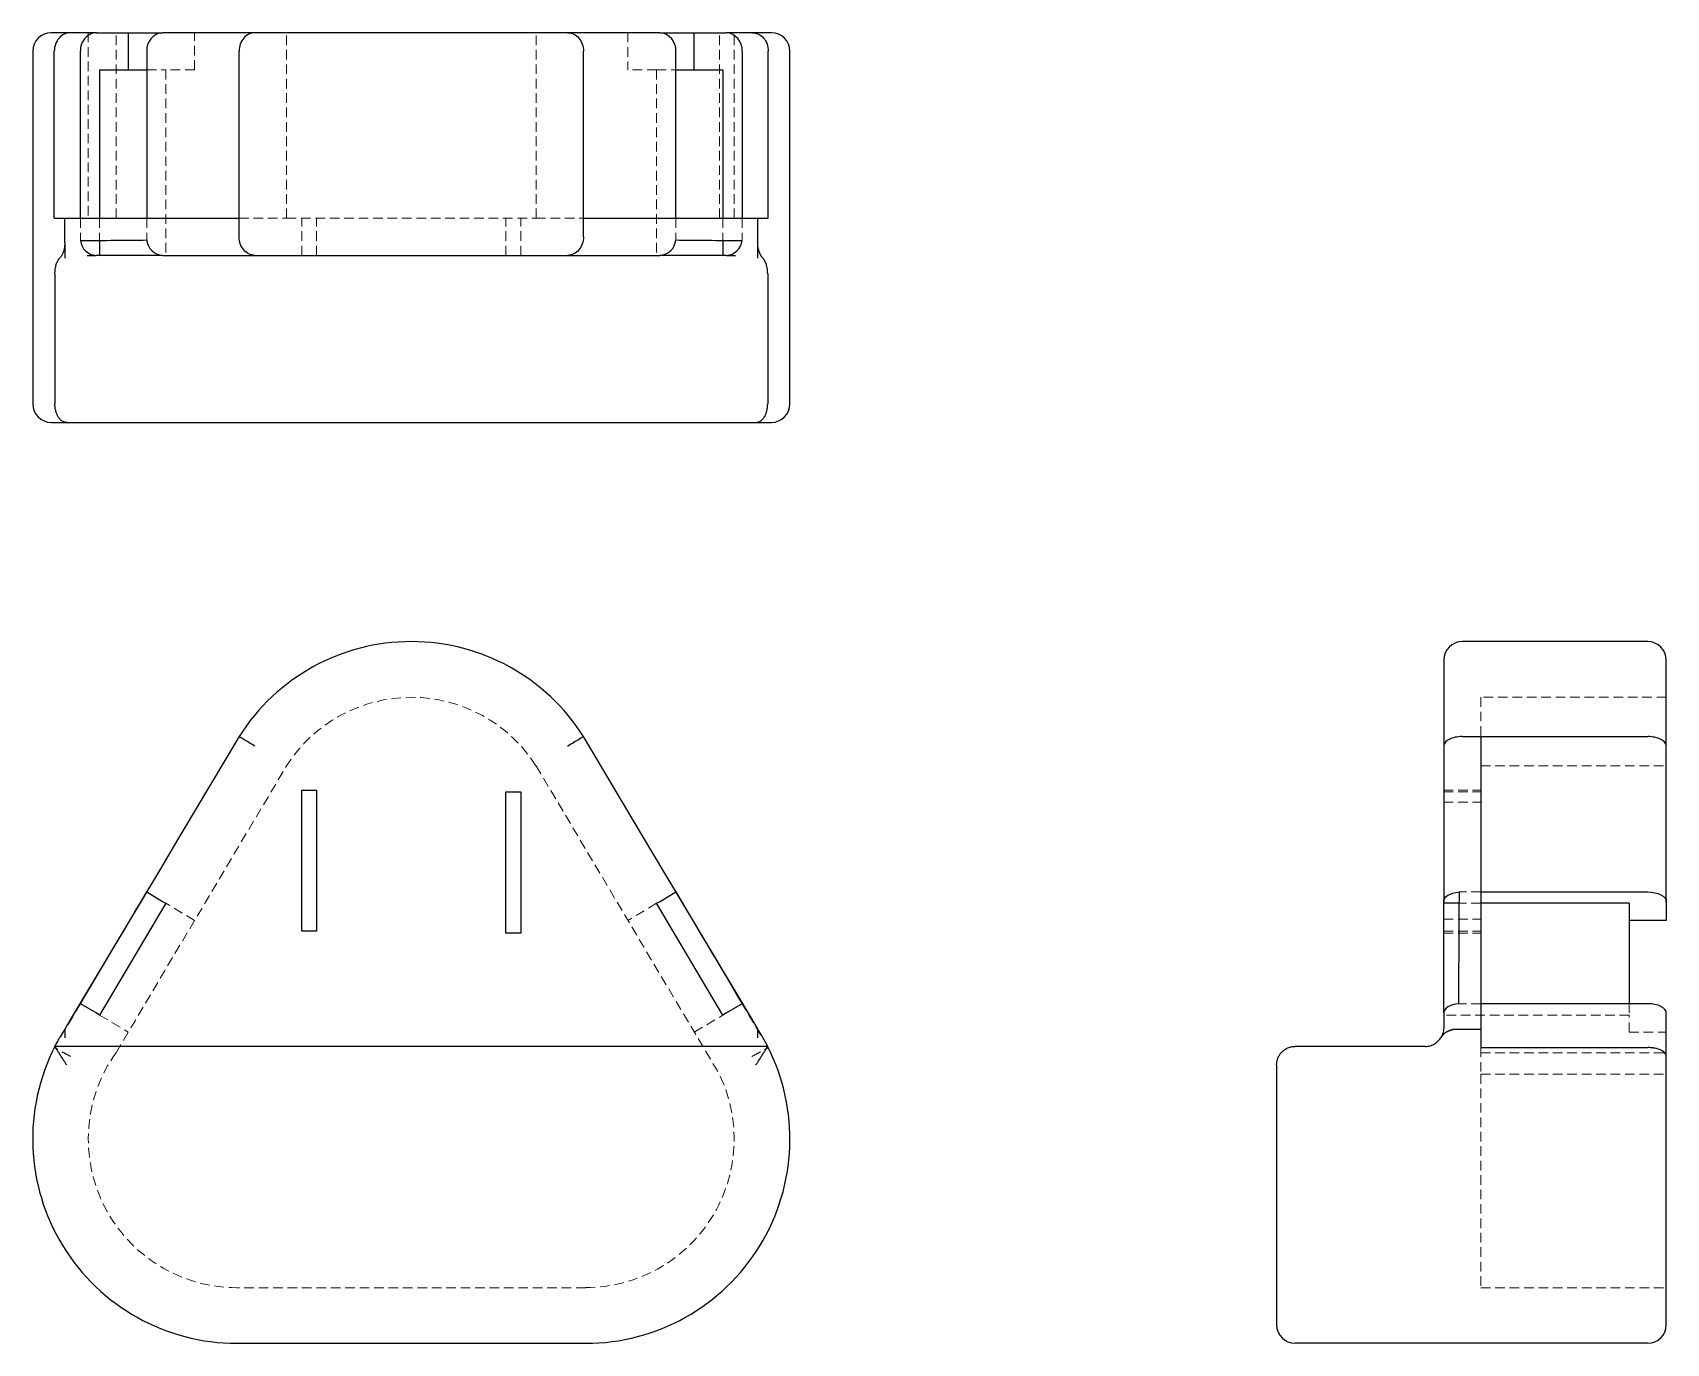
# Model space of a CAD drawing. Header units: millimetres. Extents: x 33 to 249, y 11 to 184.
import ezdxf

# ---------------------------------------------------------------- set-up
doc = ezdxf.new("R2010")
doc.units = ezdxf.units.MM
doc.linetypes.add('HIDDEN', pattern=[1.905, 1.27, -0.635])

msp = doc.modelspace()

# ---------------------------------------------------------------- linework, layer by layer
at = {"color": 7, "linetype": 'Continuous', "lineweight": 25}
for p, q in [((38.01, 183.73), (35.45, 183.73)), ((41.41, 183.73), (38.01, 183.73)), ((41.41, 183.73), (45.62, 183.73)), ((45.62, 183.73), (45.62, 178.83)), ((45.62, 183.73), (50.18, 183.73)), ((62.35, 183.73), (50.18, 183.73)), ((103.64, 183.73), (62.35, 183.73)), ((115.82, 183.73), (103.64, 183.73)), ((115.82, 183.73), (120.37, 183.73)), ((120.37, 183.73), (124.59, 183.73)), ((120.37, 178.83), (120.37, 183.73)), ((127.99, 183.73), (124.59, 183.73)), ((130.55, 183.73), (127.99, 183.73)), ((33, 181.28), (33, 134.72)), ((35.86, 159.23), (35.86, 181.28)), ((39.3, 159.23), (39.3, 181.28)), ((48.07, 181.28), (48.07, 159.23)), ((60.26, 159.23), (60.26, 181.28)), ((105.73, 159.23), (105.73, 181.28)), ((117.93, 159.23), (117.93, 181.28)), ((126.69, 181.28), (126.69, 159.23)), ((130.14, 159.23), (130.14, 181.28)), ((133, 134.72), (133, 181.28)), ((41.83, 178.83), (41.83, 159.23)), ((41.83, 178.83), (48.07, 178.83)), ((117.93, 178.83), (124.16, 178.83)), ((124.16, 178.83), (124.16, 159.23)), ((35.86, 159.23), (37.25, 159.23)), ((37.25, 156.57), (37.25, 159.23)), ((37.25, 159.23), (49.47, 159.23)), ((49.47, 159.23), (52.58, 159.23)), ((52.58, 159.23), (60.26, 159.23)), ((60.26, 156.78), (60.26, 159.23)), ((105.73, 156.78), (105.73, 159.23)), ((105.73, 159.23), (113.42, 159.23)), ((113.42, 159.23), (116.53, 159.23)), ((116.53, 159.23), (128.75, 159.23)), ((128.75, 156.57), (128.75, 159.23)), ((128.75, 159.23), (130.14, 159.23)), ((37.25, 156.02), (37.25, 156.57)), ((41.83, 156.3), (41.83, 154.33)), ((124.16, 156.3), (124.16, 154.33)), ((128.75, 156.02), (128.75, 156.57)), ((40.2, 154.33), (41.37, 154.33)), ((41.83, 154.33), (41.37, 154.33)), ((50.15, 154.33), (41.83, 154.33)), ((50.15, 154.33), (51.57, 154.33)), ((51.57, 154.33), (54.68, 154.33)), ((54.68, 154.33), (62.35, 154.33)), ((62.35, 154.33), (103.64, 154.33)), ((103.64, 154.33), (111.31, 154.33)), ((111.31, 154.33), (114.42, 154.33)), ((114.42, 154.33), (115.85, 154.33)), ((124.16, 154.33), (115.85, 154.33)), ((124.63, 154.33), (124.16, 154.33)), ((124.63, 154.33), (125.8, 154.33)), ((35.94, 151.87), (35.94, 134.72)), ((130.06, 151.87), (130.06, 134.72)), ((35.45, 132.27), (37.49, 132.27)), ((37.49, 132.27), (128.51, 132.27)), ((128.51, 132.27), (130.55, 132.27)), ((246.28, 103.33), (221.78, 103.33)), ((219.33, 100.88), (219.33, 89.5)), ((248.73, 89.51), (248.73, 100.88)), ((60.26, 90.79), (52.58, 77.91)), ((113.42, 77.91), (105.73, 90.79)), ((221.78, 90.79), (224.23, 90.79)), ((224.23, 90.79), (246.28, 90.79)), ((224.23, 90.79), (224.23, 77.91)), ((219.33, 89.5), (219.33, 76.65)), ((248.73, 69.02), (248.73, 89.51)), ((68.54, 83.71), (70.5, 83.71)), ((68.54, 82.11), (68.54, 83.71)), ((68.54, 82.11), (68.54, 82.11)), ((68.54, 66.67), (68.54, 82.11)), ((70.5, 83.71), (70.5, 82.11)), ((70.5, 82.11), (70.5, 66.67)), ((70.5, 82.11), (70.5, 82.11)), ((95.5, 83.47), (97.46, 83.47)), ((95.5, 64.84), (95.5, 83.47)), ((97.46, 83.47), (97.46, 64.84)), ((52.58, 77.91), (49.47, 72.68)), ((116.53, 72.68), (113.42, 77.91)), ((224.23, 77.91), (224.23, 72.68)), ((219.33, 76.65), (219.33, 71.43)), ((49.47, 72.68), (38.09, 53.59)), ((127.91, 53.59), (116.53, 72.68)), ((219.33, 71.43), (219.33, 69.03)), ((224.23, 72.68), (224.23, 52.17)), ((48.07, 70.27), (50.15, 69.03)), ((115.85, 69.03), (117.93, 70.27)), ((224.23, 70.27), (246.28, 70.27)), ((50.6, 68.77), (41.83, 54.02)), ((50.15, 69.03), (50.6, 68.77)), ((115.4, 68.77), (115.85, 69.03)), ((124.16, 54.02), (115.4, 68.77)), ((219.33, 68.77), (219.33, 69.03)), ((221.35, 68.77), (219.33, 68.77)), ((219.33, 54.3), (219.33, 68.77)), ((243.83, 68.77), (224.23, 68.77)), ((243.83, 68.77), (243.83, 55.52)), ((248.73, 69.02), (248.73, 66.51)), ((68.54, 66.67), (68.54, 66.67)), ((68.54, 65.09), (68.54, 66.67)), ((70.5, 65.09), (68.54, 65.09)), ((70.5, 66.67), (70.5, 65.09)), ((70.5, 66.67), (70.5, 66.67)), ((97.46, 64.84), (95.5, 64.84)), ((248.73, 66.51), (243.83, 66.51)), ((41.37, 54.3), (39.3, 55.52)), ((41.83, 54.02), (41.37, 54.3)), ((124.63, 54.3), (124.16, 54.02)), ((126.69, 55.52), (124.63, 54.3)), ((219.33, 54.3), (219.33, 52.33)), ((246.28, 55.52), (224.23, 55.52)), ((248.73, 48.54), (248.73, 54.27)), ((38.09, 53.59), (37.25, 52.17)), ((128.75, 52.17), (127.91, 53.59)), ((128.43, 52.71), (128.42, 52.72)), ((220.46, 52.1), (220.48, 52.1)), ((221.02, 52.17), (221.57, 52.17)), ((221.57, 52.17), (224.23, 52.17)), ((224.23, 52.17), (224.23, 49.72)), ((130.06, 49.88), (35.94, 49.88)), ((216.87, 49.88), (199.72, 49.88)), ((224.23, 49.72), (246.28, 49.72)), ((248.73, 13.12), (248.73, 48.54)), ((197.27, 47.43), (197.27, 13.12)), ((59.97, 10.67), (106.03, 10.67)), ((246.28, 10.67), (199.72, 10.67))]:
    msp.add_line(p, q, dxfattribs=at)
at = {"color": 7, "linetype": 'HIDDEN', "lineweight": 18}
for p, q in [((40.35, 183.73), (40.35, 159.23)), ((44.01, 159.23), (44.01, 183.73)), ((54.39, 178.83), (54.39, 183.73)), ((66.53, 159.23), (66.53, 183.73)), ((99.47, 159.23), (99.47, 183.73)), ((111.61, 183.73), (111.61, 178.83)), ((123.68, 159.23), (123.68, 183.73)), ((125.65, 159.23), (125.65, 183.73)), ((48.07, 178.83), (50.6, 178.83)), ((54.39, 178.83), (50.6, 178.83)), ((50.6, 178.83), (50.6, 154.33)), ((115.4, 178.83), (111.61, 178.83)), ((115.4, 178.83), (117.93, 178.83)), ((115.4, 178.83), (115.4, 154.33)), ((39.3, 159.23), (39.3, 156.28)), ((41.83, 159.23), (41.83, 156.3)), ((48.07, 159.23), (48.07, 156.36)), ((60.26, 159.23), (66.53, 159.23)), ((66.53, 159.23), (99.47, 159.23)), ((68.54, 154.33), (68.54, 159.23)), ((68.54, 154.33), (68.54, 159.23)), ((70.5, 154.33), (70.5, 159.23)), ((70.5, 154.33), (70.5, 159.23)), ((95.5, 154.33), (95.5, 159.23)), ((97.46, 154.33), (97.46, 159.23)), ((99.47, 159.23), (105.73, 159.23)), ((117.93, 159.23), (117.93, 156.36)), ((124.16, 159.23), (124.16, 156.3)), ((126.69, 159.23), (126.69, 156.28)), ((224.23, 95.98), (224.23, 90.79)), ((248.73, 95.98), (224.23, 95.98)), ((60.26, 90.79), (48.07, 70.27)), ((117.93, 70.27), (105.73, 90.79)), ((44.01, 49.04), (66.53, 86.94)), ((99.47, 86.94), (123.68, 46.21)), ((224.23, 86.94), (248.73, 86.94)), ((219.33, 83.71), (224.23, 83.71)), ((219.33, 83.47), (224.23, 83.47)), ((219.33, 82.11), (224.23, 82.11)), ((224.23, 70.27), (221.36, 70.27)), ((54.39, 66.51), (50.6, 68.77)), ((115.4, 68.77), (111.61, 66.51)), ((224.23, 68.77), (221.35, 68.77)), ((219.33, 66.67), (224.23, 66.67)), ((219.33, 65.09), (224.23, 65.09)), ((219.33, 64.84), (224.23, 64.84)), ((39.3, 55.52), (35.86, 49.72)), ((41.83, 54.02), (45.62, 51.77)), ((120.37, 51.77), (124.16, 54.02)), ((130.14, 49.72), (126.69, 55.52)), ((243.83, 54.02), (219.33, 54.02)), ((224.23, 55.52), (221.28, 55.52)), ((243.83, 55.52), (243.83, 54.02)), ((243.83, 51.77), (243.83, 54.02)), ((220.27, 52.03), (220.46, 52.1)), ((221.02, 52.17), (220.92, 52.15)), ((218.97, 51.06), (218.95, 51.02)), ((218.96, 51.05), (218.98, 51.07)), ((218.98, 51.07), (219.35, 51.52)), ((224.23, 49.72), (224.23, 46.21)), ((224.23, 49.72), (246.28, 49.72)), ((243.83, 51.77), (248.73, 51.77)), ((224.23, 49.04), (248.73, 49.04)), ((224.23, 46.21), (248.73, 46.21)), ((224.23, 46.21), (224.23, 18.02)), ((106.03, 18.02), (59.97, 18.02)), ((224.23, 18.02), (248.73, 18.02))]:
    msp.add_line(p, q, dxfattribs=at)
at = {"color": 7, "linetype": 'Continuous', "lineweight": 25, "flags": 128}
for points in [[(219.33, 69.03), (219.36, 69.25), (219.47, 69.46), (219.66, 69.66), (219.9, 69.84), (220.21, 70), (220.56, 70.12), (220.95, 70.21), (221.36, 70.27)], [(246.28, 70.27), (246.76, 70.24), (247.22, 70.17), (247.64, 70.06), (248.01, 69.9), (248.32, 69.71), (248.55, 69.49), (248.69, 69.26), (248.73, 69.02)], [(221.28, 55.52), (220.88, 55.46), (220.5, 55.37), (220.17, 55.24), (219.88, 55.09), (219.64, 54.91), (219.47, 54.72), (219.36, 54.51), (219.33, 54.3)], [(248.73, 54.27), (248.69, 54.51), (248.55, 54.75), (248.32, 54.97), (248.01, 55.15), (247.64, 55.31), (247.22, 55.43), (246.76, 55.5), (246.28, 55.52)]]:
    msp.add_lwpolyline(points, dxfattribs=at)
at = {"color": 7, "linetype": 'Continuous', "lineweight": 25}
for centre, radius, start, end in [((35.45, 181.28), 2.45, 90, 180), ((41.6, 181.44), 2.3, 94.6433, 183.9904), ((50.36, 181.44), 2.3, 94.6433, 183.9904), ((115.64, 181.44), 2.3, 356.0096, 85.3567), ((124.4, 181.44), 2.3, 356.0096, 85.3567), ((130.55, 181.28), 2.45, 0, 90), ((41.5, 156.53), 2.21, 186.6778, 266.4719), ((50.29, 156.55), 2.23, 184.7943, 266.2798), ((115.71, 156.55), 2.23, 273.7203, 355.2059), ((124.49, 156.53), 2.21, 273.5281, 353.3226), ((35.45, 134.72), 2.45, 180, 270), ((130.55, 134.72), 2.45, 270, 0), ((83, 76.45), 26.88, 32.2312, 147.7688), ((221.78, 100.88), 2.45, 90, 180), ((246.28, 100.88), 2.45, 0, 90), ((59.97, 37.64), 26.97, 153.0084, 270), ((106.03, 37.64), 26.97, 270, 27.0042), ((199.72, 13.12), 2.45, 180, 270), ((246.28, 13.12), 2.45, 270, 0)]:
    msp.add_arc(centre, radius, start, end, dxfattribs=at)
at = {"color": 7, "linetype": 'HIDDEN', "lineweight": 18}
for centre, radius, start, end in [((83, 76.45), 19.52, 32.4921, 147.5079), ((59.97, 37.64), 19.62, 144.4607, 270), ((106.03, 37.64), 19.61, 270, 25.904)]:
    msp.add_arc(centre, radius, start, end, dxfattribs=at)
at = {"color": 7, "linetype": 'Continuous', "lineweight": 25}
for points, knots in [([(38.01, 183.73), (38.01, 183.73), (38, 183.73), (37.71, 183.73), (37.43, 183.66), (36.91, 183.41), (36.68, 183.23), (36.28, 182.78), (36.13, 182.51), (35.91, 181.92), (35.86, 181.6), (35.86, 181.28)], [-0.1576281, -0.1576281, -0.1576281, -0.1576281, -0.1570088, -0.1570088, -0.1171749, -0.1171749, -0.0780949, -0.0780949, -0.039041, -0.039041, 0, 0, 0, 0]), ([(62.35, 183.73), (62.35, 183.73), (62.34, 183.73), (62.06, 183.73), (61.79, 183.66), (61.29, 183.41), (61.06, 183.23), (60.68, 182.78), (60.52, 182.51), (60.32, 181.92), (60.26, 181.6), (60.26, 181.28)], [-0.0009132, -0.0009132, -0.0009132, -0.0009132, 0, 0, 0.0394769, 0.0394769, 0.0785436, 0.0785436, 0.1176068, 0.1176068, 0.1566682, 0.1566682, 0.1566682, 0.1566682]), ([(103.64, 183.73), (103.65, 183.73), (103.66, 183.73), (103.94, 183.73), (104.21, 183.66), (104.71, 183.41), (104.94, 183.23), (105.32, 182.78), (105.47, 182.51), (105.68, 181.92), (105.73, 181.6), (105.73, 181.28)], [-0.1575808, -0.1575808, -0.1575808, -0.1575808, -0.1566676, -0.1566676, -0.1171909, -0.1171909, -0.0781243, -0.0781243, -0.0390613, -0.0390613, 0, 0, 0, 0]), ([(127.99, 183.73), (127.99, 183.73), (128, 183.73), (128.29, 183.73), (128.57, 183.66), (129.09, 183.41), (129.33, 183.23), (129.72, 182.78), (129.88, 182.51), (130.09, 181.92), (130.14, 181.6), (130.14, 181.28)], [-0.0006191, -0.0006191, -0.0006191, -0.0006191, 0, 0, 0.0398356, 0.0398356, 0.0789168, 0.0789168, 0.1179719, 0.1179719, 0.1570139, 0.1570139, 0.1570139, 0.1570139]), ([(37.25, 156.02), (37.25, 156), (37.24, 155.9), (37.23, 155.69), (37.2, 155.41), (37.14, 155.1), (37.07, 154.85), (36.99, 154.63), (36.9, 154.45), (36.81, 154.27), (36.7, 154.11), (36.62, 154.02), (36.58, 153.98)], [0, 0, 0, 0, 0.027877, 0.110927, 0.249358, 0.368311, 0.499422, 0.589595, 0.684668, 0.784733, 0.889834, 1, 1, 1, 1]), ([(37.25, 156.02), (37.25, 155.55), (37.25, 154.73), (37.25, 154.14), (37.25, 153.95)], [0, 0, 0, 0, 0.571429, 1, 1, 1, 1]), ([(62.35, 154.33), (62.35, 154.33), (62.34, 154.33), (62.06, 154.33), (61.79, 154.4), (61.28, 154.65), (61.06, 154.83), (60.68, 155.28), (60.52, 155.55), (60.32, 156.14), (60.26, 156.46), (60.26, 156.78)], [-0.1575796, -0.1575796, -0.1575796, -0.1575796, -0.1566384, -0.1566384, -0.1171912, -0.1171912, -0.0781249, -0.0781249, -0.0390617, -0.0390617, 0, 0, 0, 0]), ([(105.73, 156.78), (105.73, 156.46), (105.68, 156.14), (105.47, 155.55), (105.32, 155.28), (104.94, 154.83), (104.71, 154.65), (104.21, 154.4), (103.94, 154.33), (103.66, 154.33), (103.65, 154.33), (103.64, 154.33)], [-0.156639, -0.156639, -0.156639, -0.156639, -0.1175771, -0.1175771, -0.0785138, -0.0785138, -0.0394474, -0.0394474, 0, 0, 0.0009412, 0.0009412, 0.0009412, 0.0009412]), ([(128.75, 153.95), (128.75, 154.14), (128.75, 154.73), (128.75, 155.55), (128.75, 156.02)], [0, 0, 0, 0, 0.428571, 1, 1, 1, 1]), ([(129.42, 153.98), (129.39, 154), (129.35, 154.05), (129.28, 154.13), (129.22, 154.22), (129.17, 154.32), (129.11, 154.41), (129.06, 154.51), (129.02, 154.61), (128.98, 154.72), (128.92, 154.88), (128.86, 155.1), (128.79, 155.41), (128.76, 155.69), (128.75, 155.9), (128.75, 156), (128.75, 156.02)], [0, 0, 0, 0, 0.061833, 0.122098, 0.180803, 0.237952, 0.293552, 0.347607, 0.400132, 0.45114, 0.500657, 0.631693, 0.750677, 0.889089, 0.972127, 1, 1, 1, 1]), ([(35.94, 151.87), (35.94, 152.1), (35.95, 152.31), (36.01, 152.73), (36.06, 152.93), (36.17, 153.29), (36.24, 153.46), (36.39, 153.75), (36.48, 153.87), (36.58, 153.98)], [0, 0, 0, 0, 0.25, 0.25, 0.5, 0.5, 0.75, 0.75, 1, 1, 1, 1]), ([(130.06, 151.87), (130.06, 152.1), (130.05, 152.31), (129.99, 152.73), (129.94, 152.93), (129.83, 153.29), (129.76, 153.46), (129.6, 153.75), (129.51, 153.87), (129.42, 153.98)], [0, 0, 0, 0, 0.25, 0.25, 0.5, 0.5, 0.75, 0.75, 1, 1, 1, 1]), ([(37.49, 132.27), (37.46, 132.27), (37.39, 132.27), (37.29, 132.29), (37.18, 132.31), (37.06, 132.36), (36.87, 132.45), (36.65, 132.62), (36.42, 132.91), (36.22, 133.27), (36.09, 133.64), (36.01, 133.95), (35.97, 134.21), (35.94, 134.46), (35.94, 134.63), (35.94, 134.72)], [0, 0, 0, 0, 0.044989, 0.086896, 0.125704, 0.1906, 0.251344, 0.382154, 0.50188, 0.630303, 0.751177, 0.814624, 0.877088, 0.938798, 1, 1, 1, 1]), ([(128.51, 132.27), (128.54, 132.27), (128.61, 132.27), (128.71, 132.29), (128.82, 132.31), (128.94, 132.36), (129.13, 132.46), (129.34, 132.62), (129.52, 132.84), (129.67, 133.07), (129.81, 133.34), (129.93, 133.69), (129.99, 133.99), (130.03, 134.23), (130.06, 134.48), (130.06, 134.64), (130.06, 134.72)], [0, 0, 0, 0, 0.047048, 0.088946, 0.125694, 0.191355, 0.251325, 0.383551, 0.50184, 0.527806, 0.649876, 0.764108, 0.82431, 0.883556, 0.942049, 1, 1, 1, 1]), ([(62.35, 89.5), (62.35, 89.51), (62.34, 89.51), (62.06, 89.69), (61.79, 89.85), (61.28, 90.16), (61.06, 90.3), (60.68, 90.53), (60.52, 90.63), (60.32, 90.75), (60.26, 90.79), (60.26, 90.79)], [-0.1575796, -0.1575796, -0.1575796, -0.1575796, -0.1566384, -0.1566384, -0.1171912, -0.1171912, -0.0781249, -0.0781249, -0.0390617, -0.0390617, 0, 0, 0, 0]), ([(105.73, 90.79), (105.73, 90.79), (105.68, 90.75), (105.47, 90.63), (105.32, 90.53), (104.94, 90.3), (104.71, 90.16), (104.21, 89.85), (103.94, 89.69), (103.66, 89.51), (103.65, 89.51), (103.64, 89.5)], [-0.156639, -0.156639, -0.156639, -0.156639, -0.1175771, -0.1175771, -0.0785138, -0.0785138, -0.0394474, -0.0394474, 0, 0, 0.0009412, 0.0009412, 0.0009412, 0.0009412]), ([(221.78, 90.79), (221.46, 90.79), (221.14, 90.75), (220.55, 90.63), (220.28, 90.53), (219.83, 90.3), (219.65, 90.16), (219.4, 89.85), (219.33, 89.69), (219.33, 89.51), (219.33, 89.51), (219.33, 89.5)], [-0.156639, -0.156639, -0.156639, -0.156639, -0.1175771, -0.1175771, -0.0785138, -0.0785138, -0.0394474, -0.0394474, 0, 0, 0.0009412, 0.0009412, 0.0009412, 0.0009412]), ([(248.73, 89.51), (248.73, 89.51), (248.73, 89.51), (248.73, 89.69), (248.66, 89.85), (248.41, 90.16), (248.23, 90.3), (247.78, 90.54), (247.51, 90.63), (246.92, 90.75), (246.6, 90.79), (246.28, 90.79)], [-0.1575808, -0.1575808, -0.1575808, -0.1575808, -0.1566676, -0.1566676, -0.1171909, -0.1171909, -0.0781243, -0.0781243, -0.0390613, -0.0390613, 0, 0, 0, 0]), ([(37.25, 52.17), (37.25, 52.17), (37.24, 52.17), (37.23, 52.15), (37.2, 52.1), (37.14, 52), (37.07, 51.88), (36.99, 51.75), (36.9, 51.62), (36.81, 51.46), (36.7, 51.28), (36.62, 51.14), (36.58, 51.07)], [0, 0, 0, 0, 0.027877, 0.110927, 0.249358, 0.368311, 0.499422, 0.589595, 0.684668, 0.784733, 0.889834, 1, 1, 1, 1]), ([(37.25, 52.17), (37.25, 52.17), (37.25, 51.92), (37.25, 51.32), (37.25, 51.02)], [0, 0, 0, 0, 0.571429, 1, 1, 1, 1]), ([(128.75, 51.02), (128.75, 51.32), (128.75, 51.92), (128.75, 52.17), (128.75, 52.17)], [0, 0, 0, 0, 0.428571, 1, 1, 1, 1]), ([(129.42, 51.07), (129.39, 51.11), (129.35, 51.19), (129.28, 51.3), (129.22, 51.4), (129.17, 51.5), (129.11, 51.58), (129.06, 51.66), (129.02, 51.74), (128.98, 51.8), (128.92, 51.9), (128.86, 52), (128.79, 52.1), (128.76, 52.15), (128.75, 52.17), (128.75, 52.17), (128.75, 52.17)], [0, 0, 0, 0, 0.061833, 0.122098, 0.180803, 0.237952, 0.293552, 0.347607, 0.400132, 0.45114, 0.500657, 0.631693, 0.750677, 0.889089, 0.972127, 1, 1, 1, 1]), ([(218.98, 51.07), (219, 51.11), (219.05, 51.19), (219.13, 51.3), (219.22, 51.4), (219.32, 51.5), (219.41, 51.58), (219.51, 51.66), (219.61, 51.74), (219.72, 51.8), (219.88, 51.9), (220.1, 52), (220.41, 52.1), (220.69, 52.15), (220.9, 52.17), (221, 52.17), (221.02, 52.17)], [0, 0, 0, 0, 0.061833, 0.122098, 0.180803, 0.237952, 0.293552, 0.347607, 0.400132, 0.45114, 0.500657, 0.631693, 0.750677, 0.889089, 0.972127, 1, 1, 1, 1]), ([(219.95, 51.92), (219.96, 51.92), (220.05, 51.98), (220.17, 52.01), (220.27, 52.03)], [0, 0, 0, 0, 0.072454, 1, 1, 1, 1]), ([(220.27, 52.03), (220.32, 52.05), (220.55, 52.15), (220.81, 52.16), (221.02, 52.17)], [0, 0, 0, 0, 0.19362, 1, 1, 1, 1]), ([(35.94, 49.88), (35.94, 49.88), (35.95, 49.91), (36.01, 50.02), (36.06, 50.11), (36.17, 50.32), (36.24, 50.45), (36.39, 50.74), (36.48, 50.9), (36.58, 51.07)], [0, 0, 0, 0, 0.25, 0.25, 0.5, 0.5, 0.75, 0.75, 1, 1, 1, 1]), ([(37.49, 47.43), (37.46, 47.48), (37.39, 47.59), (37.29, 47.73), (37.18, 47.9), (37.06, 48.09), (36.87, 48.39), (36.65, 48.73), (36.42, 49.11), (36.22, 49.43), (36.09, 49.64), (36.01, 49.76), (35.97, 49.83), (35.94, 49.87), (35.94, 49.88), (35.94, 49.88)], [0, 0, 0, 0, 0.044989, 0.086896, 0.125704, 0.1906, 0.251344, 0.382154, 0.50188, 0.630303, 0.751177, 0.814624, 0.877088, 0.938798, 1, 1, 1, 1]), ([(128.51, 47.43), (128.54, 47.49), (128.61, 47.59), (128.71, 47.74), (128.82, 47.91), (128.94, 48.09), (129.13, 48.39), (129.34, 48.73), (129.52, 49.01), (129.67, 49.25), (129.81, 49.47), (129.93, 49.66), (129.99, 49.77), (130.03, 49.84), (130.06, 49.87), (130.06, 49.88), (130.06, 49.88)], [0, 0, 0, 0, 0.047048, 0.088946, 0.125694, 0.191355, 0.251325, 0.383551, 0.50184, 0.527806, 0.649876, 0.764108, 0.82431, 0.883556, 0.942049, 1, 1, 1, 1]), ([(130.06, 49.88), (130.06, 49.88), (130.05, 49.91), (129.99, 50.02), (129.94, 50.11), (129.83, 50.32), (129.76, 50.45), (129.6, 50.74), (129.51, 50.9), (129.42, 51.07)], [0, 0, 0, 0, 0.25, 0.25, 0.5, 0.5, 0.75, 0.75, 1, 1, 1, 1]), ([(197.27, 47.43), (197.27, 47.49), (197.27, 47.59), (197.29, 47.74), (197.31, 47.91), (197.36, 48.09), (197.46, 48.39), (197.62, 48.73), (197.84, 49.01), (198.07, 49.25), (198.34, 49.47), (198.69, 49.66), (198.99, 49.77), (199.23, 49.84), (199.48, 49.87), (199.64, 49.88), (199.72, 49.88)], [0, 0, 0, 0, 0.047048, 0.088946, 0.125694, 0.191355, 0.251325, 0.383551, 0.50184, 0.527806, 0.649876, 0.764108, 0.82431, 0.883556, 0.942049, 1, 1, 1, 1]), ([(216.87, 49.88), (217.1, 49.88), (217.31, 49.91), (217.73, 50.02), (217.93, 50.11), (218.29, 50.32), (218.46, 50.45), (218.75, 50.74), (218.87, 50.9), (218.98, 51.07)], [0, 0, 0, 0, 0.25, 0.25, 0.5, 0.5, 0.75, 0.75, 1, 1, 1, 1]), ([(219.22, 51.62), (219.19, 51.53), (219.13, 51.35), (219.01, 51.12), (218.98, 51.08), (218.97, 51.06)], [0, 0, 0, 0, 0.234731, 0.506372, 1, 1, 1, 1]), ([(248.73, 48.54), (248.73, 48.54), (248.73, 48.55), (248.73, 48.71), (248.66, 48.86), (248.41, 49.14), (248.23, 49.27), (247.78, 49.49), (247.51, 49.57), (246.92, 49.69), (246.6, 49.72), (246.28, 49.72)], [-0.0006191, -0.0006191, -0.0006191, -0.0006191, 0, 0, 0.0398356, 0.0398356, 0.0789168, 0.0789168, 0.1179719, 0.1179719, 0.1570139, 0.1570139, 0.1570139, 0.1570139])]:
    msp.add_open_spline(points, degree=3, knots=knots, dxfattribs=at)
for points in [[(39.3, 156.28), (42.5, 156.31), (45.42, 156.33), (48.07, 156.36)], [(117.93, 156.36), (120.57, 156.33), (123.5, 156.31), (126.69, 156.28)], [(39.3, 55.52), (42.5, 60.9), (45.42, 65.82), (48.07, 70.27)], [(117.93, 70.27), (120.57, 65.82), (123.5, 60.9), (126.69, 55.52)], [(221.36, 70.27), (221.33, 65.82), (221.31, 60.9), (221.28, 55.52)], [(219.33, 52.33), (219.33, 52.09), (219.29, 51.85), (219.22, 51.62)]]:
    msp.add_open_spline(points, degree=3, dxfattribs=at)
at = {"color": 7, "linetype": 'HIDDEN', "lineweight": 18}
for points, knots in [([(218.95, 51.02), (219.07, 51.19), (219.32, 51.52), (219.78, 51.86), (220.12, 51.98), (220.27, 52.03)], [0, 0, 0, 0, 0.3624423, 0.724686, 1, 1, 1, 1]), ([(218.95, 51.03), (219.1, 51.23), (219.37, 51.59), (219.77, 51.82), (219.95, 51.92)], [0, 0, 0, 0, 0.559849, 1, 1, 1, 1]), ([(220.4, 52.09), (220.41, 52.09), (220.6, 52.16), (220.82, 52.16), (221.03, 52.17)], [0, 0, 0, 0, 0.02456, 1, 1, 1, 1]), ([(38.01, 48.55), (38.01, 48.55), (38, 48.55), (37.71, 48.71), (37.43, 48.87), (36.91, 49.15), (36.68, 49.28), (36.28, 49.49), (36.13, 49.58), (35.91, 49.69), (35.86, 49.72), (35.86, 49.72)], [-0.1576281, -0.1576281, -0.1576281, -0.1576281, -0.1570088, -0.1570088, -0.1171749, -0.1171749, -0.0780949, -0.0780949, -0.039041, -0.039041, 0, 0, 0, 0]), ([(127.99, 48.54), (127.99, 48.54), (128, 48.55), (128.29, 48.71), (128.57, 48.86), (129.09, 49.14), (129.33, 49.27), (129.72, 49.49), (129.88, 49.57), (130.09, 49.69), (130.14, 49.72), (130.14, 49.72)], [-0.0006191, -0.0006191, -0.0006191, -0.0006191, 0, 0, 0.0398356, 0.0398356, 0.0789168, 0.0789168, 0.1179719, 0.1179719, 0.1570139, 0.1570139, 0.1570139, 0.1570139]), ([(219.35, 51.52), (219.34, 51.52), (219.18, 51.4), (219.08, 51.23), (218.98, 51.07)], [0, 0, 0, 0, 0.021674, 1, 1, 1, 1]), ([(248.73, 48.55), (248.73, 48.55), (248.73, 48.55), (248.73, 48.71), (248.66, 48.87), (248.41, 49.15), (248.23, 49.28), (247.78, 49.49), (247.51, 49.58), (246.92, 49.69), (246.6, 49.72), (246.28, 49.72)], [-0.1576281, -0.1576281, -0.1576281, -0.1576281, -0.1570088, -0.1570088, -0.1171749, -0.1171749, -0.0780949, -0.0780949, -0.039041, -0.039041, 0, 0, 0, 0])]:
    msp.add_open_spline(points, degree=3, knots=knots, dxfattribs=at)
msp.add_open_spline([(221.02, 52.17), (220.61, 52.17), (220.2, 52.06), (219.84, 51.86)], degree=3, dxfattribs=at)

doc.saveas('drawing.dxf')
